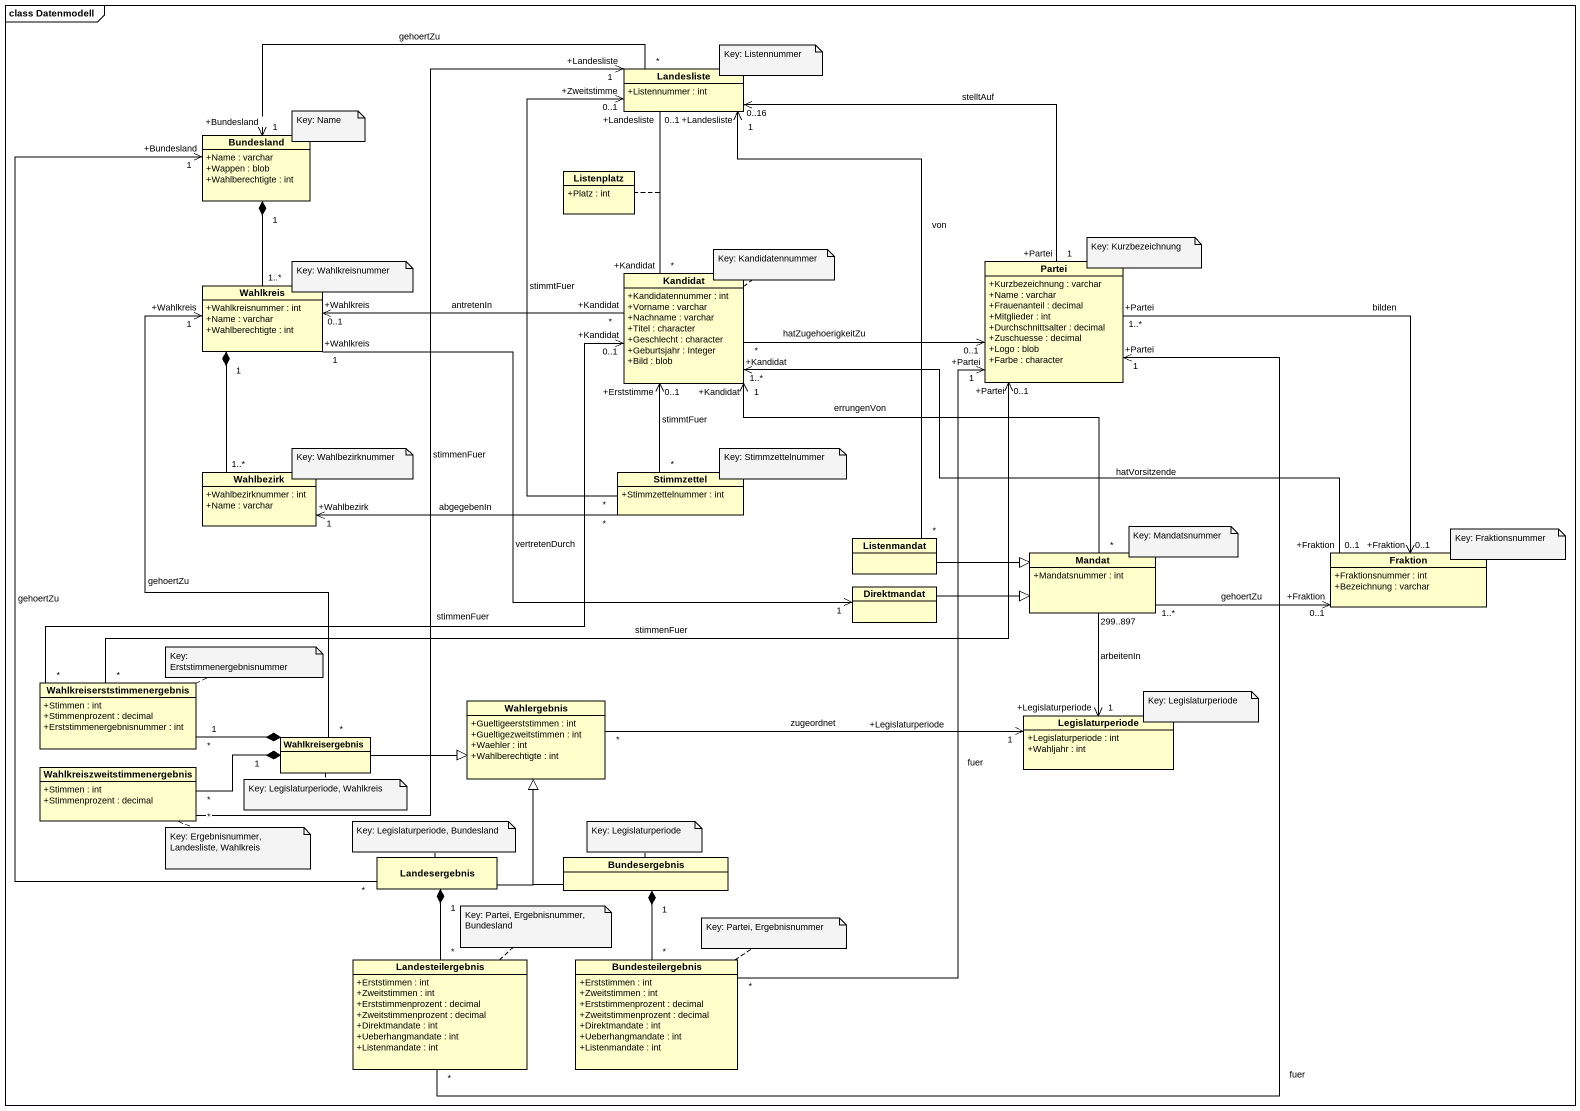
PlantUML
@startuml
mainframe class Datenmodell
hide circle
hide empty members
skinparam classAttributeIconSize 0
class Landesliste {
  +Listennummer : int
}
class Bundesland {
  +Name : varchar
  +Wappen : blob
  +Wahlberechtigte : int
}
class Listenplatz {
  +Platz : int
}
class Partei {
  +Kurzbezeichnung : varchar
  +Name : varchar
  +Frauenanteil : decimal
  +Mitglieder : int
  +Durchschnittsalter : decimal
  +Zuschuesse : decimal
  +Logo : blob
  +Farbe : character
}
class Wahlkreis {
  +Wahlkreisnummer : int
  +Name : varchar
  +Wahlberechtigte : int
}
class Kandidat {
  +Kandidatennummer : int
  +Vorname : varchar
  +Nachname : varchar
  +Titel : character
  +Geschlecht : character
  +Geburtsjahr : Integer
  +Bild : blob
}
class Wahlbezirk {
  +Wahlbezirknummer : int
  +Name : varchar
}
class Stimmzettel {
  +Stimmzettelnummer : int
}
class Listenmandat
class Mandat {
  +Mandatsnummer : int
}
class Fraktion {
  +Fraktionsnummer : int
  +Bezeichnung : varchar
}
class Direktmandat
class Wahlkreiserststimmenergebnis {
  +Stimmen : int
  +Stimmenprozent : decimal
  +Erststimmenergebnisnummer : int
}
class Wahlergebnis {
  +Gueltigeerststimmen : int
  +Gueltigezweitstimmen : int
  +Waehler : int
  +Wahlberechtigte : int
}
class Legislaturperiode {
  +Legislaturperiode : int
  +Wahljahr : int
}
class "Wahlkreiszweitstimmenergebnis" as Wahlkreiszweitstimmenergebni {
  +Stimmen : int
  +Stimmenprozent : decimal
}
class Wahlkreisergebnis
class Landesergebnis
class Bundesergebnis
class Landesteilergebnis {
  +Erststimmen : int
  +Zweitstimmen : int
  +Erststimmenprozent : decimal
  +Zweitstimmenprozent : decimal
  +Direktmandate : int
  +Ueberhangmandate : int
  +Listenmandate : int
}
class Bundesteilergebnis {
  +Erststimmen : int
  +Zweitstimmen : int
  +Erststimmenprozent : decimal
  +Zweitstimmenprozent : decimal
  +Direktmandate : int
  +Ueberhangmandate : int
  +Listenmandate : int
}
Landesliste "*" -left-> "1\n+Bundesland" Bundesland : gehoertZu
Landesliste "0..1\n+Landesliste" -- "*\n+Kandidat" Kandidat
(Landesliste, Kandidat) .. Listenplatz
Bundesland "1" *-- "1..*" Wahlkreis
Partei "1\n+Partei" -up-> "0..16" Landesliste : stelltAuf
Partei "1..*\n+Partei" --> "0..1\n+Fraktion" Fraktion : bilden
Wahlkreis "1" *-- "1..*" Wahlbezirk
Wahlkreis "1\n+Wahlkreis" -right-> "1" Direktmandat : vertretenDurch
Kandidat "*" -right-> "0..1" Partei : hatZugehoerigkeitZu
Kandidat "*\n+Kandidat" -left-> "0..1\n+Wahlkreis" Wahlkreis : antretenIn
Stimmzettel "*" -up-> "0..1\n+Zweitstimme" Landesliste : stimmtFuer
Stimmzettel "*" -up-> "0..1\n+Erststimme" Kandidat : stimmtFuer
Stimmzettel "*" -left-> "1\n+Wahlbezirk" Wahlbezirk : abgegebenIn
Listenmandat "*" -up-> "1\n+Landesliste" Landesliste : von
Listenmandat -right-|> Mandat
Mandat "*" -up-> "1\n+Kandidat" Kandidat : errungenVon
Mandat "1..*" -right-> "0..1\n+Fraktion" Fraktion : gehoertZu
Mandat "299..897" --> "1\n+Legislaturperiode" Legislaturperiode : arbeitenIn
Fraktion "0..1\n+Fraktion" -left-> "1..*\n+Kandidat" Kandidat : hatVorsitzende
Direktmandat -right-|> Mandat
Wahlkreiserststimmenergebnis "*" -right-> "0..1\n+Partei" Partei : stimmenFuer
Wahlkreiserststimmenergebnis "*" -up-> "0..1\n+Kandidat" Kandidat : stimmenFuer
Wahlergebnis "*" -right-> "1\n+Legislaturperiode" Legislaturperiode : zugeordnet
Wahlkreiszweitstimmenergebni "*" -up-> "1\n+Landesliste" Landesliste : stimmenFuer
Wahlkreisergebnis "*" -up-> "1\n+Wahlkreis" Wahlkreis : gehoertZu
Wahlkreisergebnis "1" *-left- "*" Wahlkreiserststimmenergebnis
Wahlkreisergebnis -right-|> Wahlergebnis
Wahlkreisergebnis "1" *-left- "*" Wahlkreiszweitstimmenergebni
Landesergebnis "*" -up-> "1\n+Bundesland" Bundesland : gehoertZu
Landesergebnis -up-|> Wahlergebnis
Landesergebnis "1" *-- "*" Landesteilergebnis
Bundesergebnis -up-|> Wahlergebnis
Bundesergebnis "1" *-- "*" Bundesteilergebnis
Landesteilergebnis "*" -up-> "1\n+Partei" Partei : fuer
Bundesteilergebnis "*" -up-> "1\n+Partei" Partei : fuer
note right of Landesliste : Key: Listennummer
note right of Bundesland : Key: Name
note right of Wahlkreis : Key: Wahlkreisnummer
note top of Kandidat : Key: Kandidatennummer
note top of Partei : Key: Kurzbezeichnung
note right of Wahlbezirk : Key: Wahlbezirknummer
note right of Stimmzettel : Key: Stimmzettelnummer
note right of Mandat : Key: Mandatsnummer
note right of Fraktion : Key: Fraktionsnummer
note right of Wahlkreiserststimmenergebnis : Key: Erststimmenergebnisnummer
note right of Legislaturperiode : Key: Legislaturperiode
note bottom of Wahlkreisergebnis : Key: Legislaturperiode, Wahlkreis
note right of Wahlkreiszweitstimmenergebni : Key: Ergebnisnummer, Landesliste, Wahlkreis
note top of Landesergebnis : Key: Legislaturperiode, Bundesland
note top of Bundesergebnis : Key: Legislaturperiode
note top of Landesteilergebnis : Key: Partei, Ergebnisnummer, Bundesland
note top of Bundesteilergebnis : Key: Partei, Ergebnisnummer
@enduml
